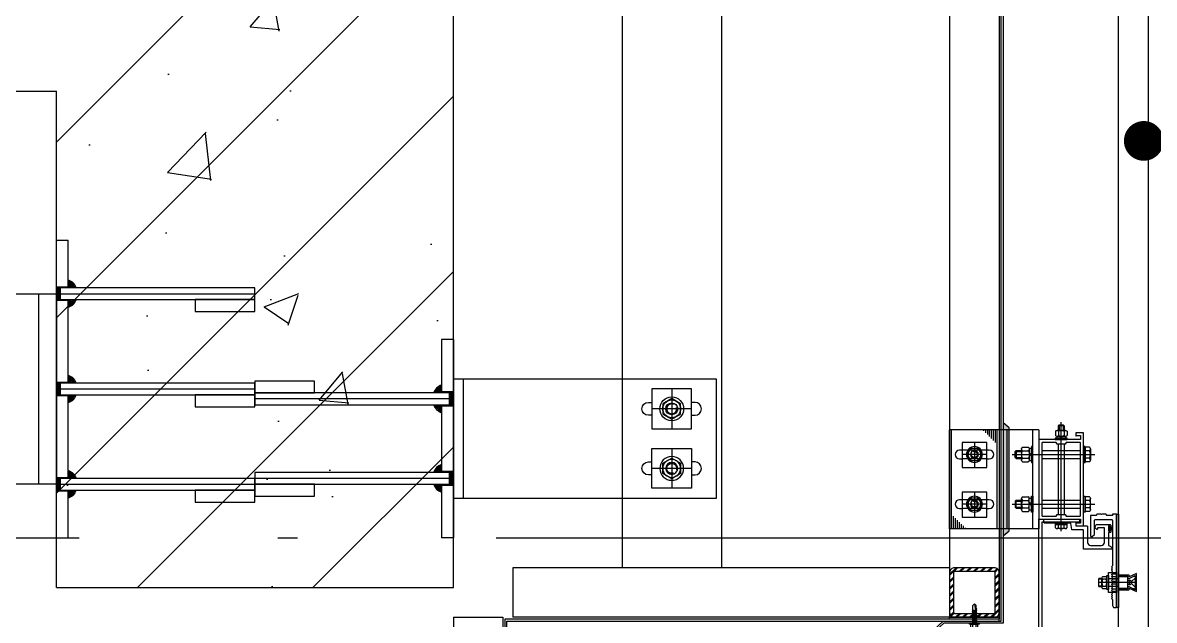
# Model space of a CAD drawing. Header units: millimetres. Extents: x 434053 to 1059003, y -2417481 to 936527.
# Drawn here: x 538673 to 539813, y -2233469 to -2232867 of the extents above; entities that cross this region are included whole.
import ezdxf

# ---------------------------------------------------------------- set-up
doc = ezdxf.new("R2010")
doc.units = ezdxf.units.MM
doc.header["$LTSCALE"] = 1000
doc.header["$MEASUREMENT"] = 0
for name, pattern in [('CENTER', [2, 1.25, -0.25, 0.25, -0.25]), ('DOTE', [2.42, 2, -0.2, 0.02, -0.2]), ('HIDDEN', [9.525, 6.35, -3.175]), ('HIDDEN2', [4.7625, 3.175, -1.5875])]:
    doc.linetypes.add(name, pattern=pattern)
for name, color, linetype in [('ALUM', 1, 'Continuous'), ('DIM_LEAD', 3, 'Continuous'), ('DOTE', 16, 'DOTE'), ('ELASTOMER', 6, 'Continuous'), ('ELASTOMER-V', 241, 'Continuous'), ('ELASTROMER-V', 241, 'Continuous'), ('EXTRUSION', 4, 'Continuous'), ('EXTRUSION-V', 141, 'Continuous'), ('EXTRUSION2', 133, 'Continuous'), ('FASTENER', 191, 'Continuous'), ('GRANITE', 30, 'Continuous'), ('GRID', 8, 'CENTER'), ('PUB_HATCH', 8, 'Continuous'), ('SILICONE', 8, 'Continuous'), ('STEEL', 3, 'Continuous'), ('STEEL-V', 71, 'Continuous'), ('WALL', 5, 'Continuous')]:
    doc.layers.add(name, color=color, linetype=linetype)
pattern_1 = [(45, (-1713816.56, -1462982.77), (-88.3883476, 88.3883476), []), (50, (-1713816.56, -1462982.77), (358.63009, -31.376067), [37.5, -412.5]), (355, (-1713816.56, -1462982.77), (-69.375667, 376.096067), [30, -330]), (100.4514, (-1713786.68, -1462985.4), (289.25469, 344.71977), [31.870095, -350.571056]), (46.1842, (-1713816.56, -1462882.77), (533.620524, -82.75951), [56.25, -618.75]), (96.6356, (-1713772.1, -1462889.67), (467.33135, 487.05894), [47.80514, -525.8565]), (351.1842, (-1713816.56, -1462882.77), (467.33097, 487.0593), [45, -495]), (21, (-1713766.56, -1462907.77), (298.453526, -201.309445), [37.5, -412.5]), (326, (-1713766.56, -1462907.77), (121.657666, 362.57502), [30, -330]), (71.4514, (-1713741.7, -1462924.55), (420.111314, 161.26525), [31.870095, -350.571056]), (37.5, (-1713816.56, -1462982.77), (6.079928, 166.446927), [0, -326, 0, -335, 0, -331.25]), (7.5, (-1713816.56, -1462982.77), (131.534769, 197.205856), [0, -191, 0, -318.5, 0, -126.25]), (327.5, (-1713928.06, -1462982.77), (266.911218, -11.277436), [0, -125, 0, -390, 0, -517.5]), (317.5, (-1713978.06, -1462982.77), (291.593085, 50.052491), [0, -162.5, 0, -259, 0, -367.5])]

# ---------------------------------------------------------------- blocks, each defined once
blk = doc.blocks.new('M8.7')
at = {"color": 0, "linetype": 'ByBlock', "ltscale": 20}
for p, q in [((-5.6, 11.6), (5.6, 11.6)), ((-7.5, 10.6), (-7.5, 4.7)), ((-5.6, 3.7), (5.6, 3.7)), ((-3.8, 10.6), (-3.8, 4.7)), ((3.8, 10.6), (3.8, 4.7)), ((7.5, 10.6), (7.5, 4.7))]:
    blk.add_line(p, q, dxfattribs=at)
at = {"color": 0, "linetype": 'ByBlock'}
for p, q in [((-4, 17), (-3, 18)), ((-4, 17), (-4, 11.6)), ((-4, 17), (4, 17)), ((3, 18), (-3, 18)), ((3, 18), (4, 17)), ((4, 17), (4, 11.6)), ((-1.5, 1.6), (0, 3.7)), ((0, 1.6), (1.5, 3.7))]:
    blk.add_line(p, q, dxfattribs=at)
at = {"color": 0, "linetype": 'HIDDEN'}
for p, q in [((-3, 18), (-3, 11.6)), ((3, 18), (3, 11.6))]:
    blk.add_line(p, q, dxfattribs=at)
at = {"color": 0, "linetype": 'ByBlock'}
for points in [[(-8, 1.6), (8, 1.6), (8, 0), (-8, 0), (-8, 1.6)], [(-6.1, 3.7), (6.1, 3.7), (6.1, 1.6), (-6.1, 1.6), (-6.1, 3.7)]]:
    blk.add_lwpolyline(points, dxfattribs=at)
for centre, radius, start, end in [((-5.6, 9.3), 2.26, 33.8902, 146.1098), ((0, 4.1), 7.54, 60.1583, 119.8417), ((5.6, 9.3), 2.26, 33.8902, 146.1098), ((-5.6, 6), 2.26, 213.8902, 326.1098), ((0, 11.2), 7.54, 240.1583, 299.8417), ((5.6, 6), 2.26, 213.8902, 326.1098)]:
    blk.add_arc(centre, radius, start, end, dxfattribs=at)
blk = doc.blocks.new('M8.2')
at = {"color": 0, "linetype": 'ByBlock'}
for p, q in [((-7.5, 4.3), (-7.5, 0)), ((-7.5, 0), (7.5, 0)), ((-5.6, 5.3), (5.6, 5.3)), ((-3.8, 4.3), (-3.8, 0)), ((3.8, 4.3), (3.8, 0)), ((7.5, 4.3), (7.5, 0))]:
    blk.add_line(p, q, dxfattribs=at)
for centre, radius, start, end in [((-5.6, 3), 2.26, 33.8902, 146.1098), ((0, -2.2), 7.54, 60.1583, 119.8417), ((5.6, 3), 2.26, 33.8902, 146.1098)]:
    blk.add_arc(centre, radius, start, end, dxfattribs=at)
blk = doc.blocks.new('*U534')
at = {"layer": 'GRID', "ltscale": 0.5}
blk.add_line((0, 73.7), (0, -9.6), dxfattribs=at)
at = {"color": 0, "linetype": 'ByBlock'}
blk.add_blockref('M8.7', (0, 52.6), dxfattribs=at)
at = {"color": 0, "linetype": 'ByBlock', "xscale": -1, "rotation": 180}
blk.add_blockref('M8.2', (0, 0), dxfattribs=at)
blk = doc.blocks.new('M8.1')
at = {"color": 0, "linetype": 'ByBlock'}
blk.add_lwpolyline([(-3.8, 6.5), (-7.5, 0), (-3.8, -6.5), (3.8, -6.5), (7.5, 0), (3.8, 6.5)], close=True, dxfattribs=at)
for radius in [8, 6.5, 4]:
    blk.add_circle((0, 0), radius, dxfattribs=at)
at = {"color": 0, "linetype": 'HIDDEN'}
blk.add_arc((0, 0), 3, 68.0788, 18.9892, dxfattribs=at)
blk = doc.blocks.new('20221104-SCMJ01')
at = {"layer": 'SILICONE', "linetype": 'ByBlock'}
h = blk.add_hatch(dxfattribs=at)
h.set_pattern_fill('AR-SAND', color=256, angle=90, style=0)
h.set_pattern_definition([(127.5, (103256.9825, 60038.8348), (-1.92682377, -0.062993358), [0, -1.52, 0, -1.7, 0, -1.625]), (97.5, (103256.9825, 60038.8348), (-2.822146065, 1.769776705), [0, -0.82, 0, -1.37, 0, -0.525]), (57.5, (103256.9825, 60037.6048), (-0.005659054, 3.114141862), [0, -0.5, 0, -1.8, 0, -2.35]), (47.5, (103256.9825, 60037.6048), (-0.877675565, 3.006126605), [0, -0.25, 0, -1.18, 0, -1.35])])
h.paths.add_polyline_path([(30, 52), (36, 57), (36, -57), (30, -52)])
at = {"linetype": 'ByBlock'}
for p, q in [((0, 50), (0, -50)), ((0, 50), (90, 50)), ((6, -50), (6, 50)), ((32, -50), (32, 50)), ((90, -50), (90, 50)), ((0, -50), (90, -50))]:
    blk.add_line(p, q, dxfattribs=at)
at = {"linetype": 'HIDDEN'}
blk.add_line((38, -50), (38, 50), dxfattribs=at)
at = {"linetype": 'ByBlock'}
for points in [[(52.5, 37), (77.5, 37), (77.5, 12), (52.5, 12)], [(52.5, -13), (77.5, -13), (77.5, -38), (52.5, -38)]]:
    blk.add_lwpolyline(points, close=True, dxfattribs=at)
at = {"layer": 'EXTRUSION-V', "linetype": 'ByBlock'}
for p, q in [((42, -50), (42, 50)), ((44, 50), (44, 37)), ((46, 50), (46, 39)), ((48, 50), (48, 41)), ((50, 50), (50, 43)), ((52, 50), (52, 45)), ((54, 50), (54, 47)), ((56, 50), (56, 49)), ((88, -50), (88, 50)), ((78, -50), (78, -45)), ((80, -50), (80, -43)), ((82, -50), (82, -41)), ((84, -50), (84, -39)), ((86, -50), (86, -37)), ((74, -50), (74, -49)), ((76, -50), (76, -47))]:
    blk.add_line(p, q, dxfattribs=at)
at = {"layer": 'EXTRUSION-V', "linetype": 'HIDDEN'}
for p, q in [((52.5, 29.5), (77.5, 29.5)), ((52.5, 20.5), (77.5, 20.5)), ((52.5, -20.5), (77.5, -20.5)), ((52.5, -29.5), (77.5, -29.5))]:
    blk.add_line(p, q, dxfattribs=at)
at = {"layer": 'EXTRUSION-V', "linetype": 'ByBlock'}
for points in [[(52.5, 20.5), (50, 20.5, -1), (50, 29.5), (52.5, 29.5)], [(77.5, 29.5), (80, 29.5, -1), (80, 20.5), (77.5, 20.5)], [(52.5, -29.5), (50, -29.5, -1), (50, -20.5), (52.5, -20.5)], [(77.5, -20.5), (80, -20.5, -1), (80, -29.5), (77.5, -29.5)]]:
    blk.add_lwpolyline(points, format="xyb", dxfattribs=at)
at = {"layer": 'FASTENER'}
for p, q in [((-3, 29), (-42, 29)), ((-3, 21), (-42, 21)), ((-3, -21), (-42, -21)), ((-3, -29), (-42, -29))]:
    blk.add_line(p, q, dxfattribs=at)
for points in [[(-46.6, 33), (-45, 33), (-45, 17), (-46.6, 17)], [(-46.6, -33), (-45, -33), (-45, -17), (-46.6, -17)]]:
    blk.add_lwpolyline(points, close=True, dxfattribs=at)
at = {"layer": 'GRID'}
for p, q in [((65, 37), (65, 12)), ((52.5, 25), (77.5, 25)), ((65, -13), (65, -38)), ((52.5, -25), (77.5, -25))]:
    blk.add_line(p, q, dxfattribs=at)
at = {"layer": 'SILICONE'}
blk.add_lwpolyline([(30, 52), (36, 57), (36, -57), (30, -52)], close=True, dxfattribs=at)
at = {"layer": 'FASTENER', "rotation": 270}
blk.add_blockref('*U534', (-46.6, 25), dxfattribs=at)
at = {"layer": 'FASTENER'}
for p in [(65, 25), (65, -25)]:
    blk.add_blockref('M8.1', p, dxfattribs=at)
at = {"layer": 'FASTENER', "xscale": -1, "rotation": 270.0000000000825}
blk.add_blockref('*U534', (-46.6, -25), dxfattribs=at)
blk = doc.blocks.new('20221115-LC01')
at = {"linetype": 'ByBlock'}
for points in [[(-37, -44), (-37, -46.5, -0.414214), (-37.5, -47), (-45, -47), (-45, 47), (-37.5, 47, -0.414214), (-37, 46.5), (-37, 44, -1), (-38, 44), (-42, 44), (-42, 40), (0, 40), (0, -40), (-42, -40), (-42, -44), (-38, -44, -1)], [(-17.5, 37), (-3.5, 37, -0.414214), (-3, 36.5), (-3, -36.5, -0.414214), (-3.5, -37), (-17.5, -37), (-18.5, -35.5), (-26.5, -35.5), (-27.5, -37), (-41.5, -37, -0.414214), (-42, -36.5), (-42, 36.5, -0.414214), (-41.5, 37), (-27.5, 37), (-26.5, 35.5), (-18.5, 35.5)]]:
    blk.add_lwpolyline(points, format="xyb", close=True, dxfattribs=at)
blk = doc.blocks.new('GASKET20')
at = {"layer": 'ELASTOMER-V'}
h = blk.add_hatch(dxfattribs=at)
h.set_pattern_fill('DOTS', color=256, scale=12, style=0)
h.set_pattern_definition([(0, (5609.9072, 36516.8227), (0.375, 0.75), [0, -0.75])])
edge = h.paths.add_edge_path(flags=16)
edge.add_arc((-2.5, 0), 0.5, 90, 270)
edge.add_line((-2.5, -0.5), (-1.5, -0.5))
edge.add_arc((-1.5, 0), 0.5, 270, 450)
edge.add_line((-1.5, 0.5), (-2.5, 0.5))
edge = h.paths.add_edge_path()
edge.add_line((-1.5, -2), (-1.5, -1.5))
edge.add_line((-1.5, -1.5), (-2.5, -1.5))
edge.add_arc((-2.5, 0), 1.5, 90, 270, ccw=False)
edge.add_line((-2.5, 1.5), (-1.5, 1.5))
edge.add_line((-1.5, 1.5), (-1.5, 2))
edge.add_arc((-1.4, 2), 0.1, 60.2551, 180, ccw=False)
edge.add_line((-1.3, 2.1), (0, 1.2))
edge.add_line((0, 1.2), (0, -1.2))
edge.add_line((0, -1.2), (-1.3, -2.1))
edge.add_arc((-1.4, -2), 0.1, 180, 299.7449, ccw=False)
at = {"color": 0, "linetype": 'ByBlock'}
for points in [[(-1.5, -2), (-1.5, -1.5), (-2.5, -1.5, -1), (-2.5, 1.5), (-1.5, 1.5), (-1.5, 2, -0.575867), (-1.3, 2.1), (0, 1.2), (0, -1.2), (-1.3, -2.1, -0.575867)], [(-2.5, 0.5, 1), (-2.5, -0.5), (-1.5, -0.5, 1), (-1.5, 0.5)]]:
    blk.add_lwpolyline(points, format="xyb", close=True, dxfattribs=at)
blk = doc.blocks.new('*U526')
at = {"color": 0, "linetype": 'HIDDEN'}
blk.add_line((0, 6), (0, -6), dxfattribs=at)
at = {"color": 0, "linetype": 'ByBlock'}
for p, q in [((11.6, -4.9), (11.6, 4.6)), ((12.3, 3.4), (15.9, 3.4)), ((16.6, -4.9), (16.6, 4.6)), ((16.6, 3.5), (20, 3.5)), ((15.9, -3.7), (12.3, -3.7)), ((16.6, -3.5), (20, -3.5))]:
    blk.add_line(p, q, dxfattribs=at)
at = {"color": 0, "linetype": 'HIDDEN'}
for points in [[(0, -7.3), (-11, -7.3), (-11, -5.7), (-18.3, -9), (-18.3, 9), (-11, 5.7), (-11, 7.3), (0, 7.3)], [(0, -6), (-9.7, -6), (-9.7, 6), (0, 6)]]:
    blk.add_lwpolyline(points, dxfattribs=at)
blk.add_lwpolyline([(0, -7.3), (-11, -7.3), (-11, -5.7), (-18.3, -9), (-18.3, 9), (-11, 5.7), (-11, 7.3), (0, 7.3), (0, 6), (-9.7, 6), (-9.7, 3.5), (-17, 7.2), (-17, -7.2), (-9.7, -3.5), (-9.7, -6), (0, -6)], close=True, dxfattribs=at)
for points in [[(-15.4, -6.4, -0.801715), (-16.8, -4.6), (-13.7, -1.3, 0.39657), (-13.7, 1.3), (-16.8, 4.6, -0.801715), (-15.4, 6.4)], [(-9.7, -1.4), (-11.7, -2.4, -0.809451), (-12.1, -1.8), (-11.7, -1.3, 0.390144), (-11.7, 1.3), (-12.1, 1.8, -0.809451), (-11.7, 2.4), (-9.7, 1.4)]]:
    blk.add_lwpolyline(points, format="xyb", dxfattribs=at)
at = {"color": 0, "linetype": 'HIDDEN', "ltscale": 10}
blk.add_lwpolyline([(-9.7, 3.5), (-17, 7.2), (-17, -7.2), (-9.7, -3.5)], dxfattribs=at)
at = {"color": 0, "linetype": 'ByBlock'}
blk.add_lwpolyline([(11.6, 7), (10, 7), (10, -7), (11.6, -7)], close=True, dxfattribs=at)
blk.add_lwpolyline([(12.3, -3.7, -0.197721), (12.3, 3.4), (12.3, 3.4, -0.569416), (12.3, 5.9), (15.9, 5.9, -0.569416), (15.9, 3.4, -0.197721), (15.9, -3.7, -0.569416), (15.9, -6.1), (12.3, -6.1, -0.569416), (12.3, -3.7)], format="xyb", close=True, dxfattribs=at)
blk.add_lwpolyline([(16.6, 4), (19.5, 4), (20, 3.5), (20, -3.5), (19.5, -4), (16.6, -4)], dxfattribs=at)
at = {"layer": 'FASTENER', "color": 9, "linetype": 'HIDDEN2'}
blk.add_lwpolyline([(10, 4), (0, 4), (0, -4), (10, -4)], close=True, dxfattribs=at)
at = {"layer": 'GRID'}
blk.add_line((-18.3, 0), (20, 0), dxfattribs=at)
blk = doc.blocks.new('M6.2')
at = {"color": 0, "linetype": 'ByBlock'}
for p, q in [((-5.8, 3.2), (-5.8, 0)), ((-5.8, 0), (5.8, 0)), ((-4.3, 4), (4.3, 4)), ((-2.9, 3.2), (-2.9, 0)), ((2.9, 3.2), (2.9, 0)), ((5.8, 3.2), (5.8, 0))]:
    blk.add_line(p, q, dxfattribs=at)
for centre, radius, start, end in [((-4.3, 2.3), 1.7, 32.0046, 147.9954), ((0, -1.6), 5.61, 59.0209, 120.9791), ((4.3, 2.3), 1.7, 32.0046, 147.9954)]:
    blk.add_arc(centre, radius, start, end, dxfattribs=at)
blk = doc.blocks.new('M6.7')
at = {"color": 0, "linetype": 'ByBlock'}
for p, q in [((-3, 14), (-2, 15)), ((-3, 14), (-3, 9.3)), ((-3, 14), (3, 14)), ((2, 15), (-2, 15)), ((2, 15), (3, 14)), ((3, 14), (3, 9.3)), ((-5.8, 8.5), (-5.8, 4)), ((-4.3, 9.3), (4.3, 9.3)), ((-4.3, 3.2), (4.3, 3.2)), ((-2.9, 8.5), (-2.9, 4)), ((-1.2, 1.6), (0, 3.2)), ((0, 1.6), (1.2, 3.2)), ((2.9, 8.5), (2.9, 4)), ((5.8, 8.5), (5.8, 4))]:
    blk.add_line(p, q, dxfattribs=at)
at = {"color": 0, "linetype": 'HIDDEN'}
for p, q in [((-2, 15), (-2, 9.3)), ((2, 15), (2, 9.3))]:
    blk.add_line(p, q, dxfattribs=at)
at = {"color": 0, "linetype": 'ByBlock'}
for points in [[(-6, 1.6), (6, 1.6), (6, 0), (-6, 0), (-6, 1.6)], [(-4.6, 3.2), (4.6, 3.2), (4.6, 1.6), (-4.6, 1.6), (-4.6, 3.2)]]:
    blk.add_lwpolyline(points, dxfattribs=at)
for centre, radius, start, end in [((-4.3, 7.6), 1.7, 32.0046, 147.9954), ((-4.3, 4.9), 1.7, 212.0046, 327.9954), ((0, 3.7), 5.61, 59.0209, 120.9791), ((0, 8.8), 5.61, 239.0209, 300.9791), ((4.3, 7.6), 1.7, 32.0046, 147.9954), ((4.3, 4.9), 1.7, 212.0046, 327.9954)]:
    blk.add_arc(centre, radius, start, end, dxfattribs=at)
blk = doc.blocks.new('*U529')
at = {"layer": 'GRID'}
blk.add_line((0, -6.6), (0, 103.3), dxfattribs=at)
at = {"color": 0, "linetype": 'ByBlock'}
blk.add_blockref('M6.7', (0, 85.6), dxfattribs=at)
at = {"color": 0, "linetype": 'ByBlock', "xscale": -1, "rotation": 180}
blk.add_blockref('M6.2', (0, 0), dxfattribs=at)
blk = doc.blocks.new('*U523')
at = {"layer": 'GRID'}
for p, q in [((-40, 0), (-40, -200)), ((40, 0), (40, -200))]:
    blk.add_line(p, q, dxfattribs=at)
at = {"layer": 'SILICONE'}
for p, q in [((-33, -1), (-47, -1)), ((-33, -2), (-47, -2)), ((-33, -3), (-47, -3)), ((-33, -4), (-47, -4)), ((-46, -5), (-47, -5)), ((-46, -6), (-47, -6)), ((-46, -7), (-47, -7)), ((-46, -8), (-47, -8)), ((-46, -9), (-47, -9)), ((-46, -10), (-47, -10)), ((-46, -11), (-47, -11)), ((-33, -5), (-34, -5)), ((-33, -6), (-34, -6)), ((-33, -7), (-34, -7)), ((-33, -8), (-34, -8)), ((-33, -9), (-34, -9)), ((-33, -10), (-34, -10)), ((-33, -11), (-34, -11)), ((47, -1), (33, -1)), ((47, -2), (33, -2)), ((47, -3), (33, -3)), ((47, -4), (33, -4)), ((34, -5), (33, -5)), ((34, -6), (33, -6)), ((34, -7), (33, -7)), ((34, -8), (33, -8)), ((34, -9), (33, -9)), ((34, -10), (33, -10)), ((34, -11), (33, -11)), ((47, -5), (46, -5)), ((47, -6), (46, -6)), ((47, -7), (46, -7)), ((47, -8), (46, -8)), ((47, -9), (46, -9)), ((47, -10), (46, -10)), ((47, -11), (46, -11))]:
    blk.add_line(p, q, dxfattribs=at)
for centre, radius, start, end in [((-40.8, -6.8), 14.2, 201.5982, 248.4018), ((-40.8, -6.8), 13.2, 203.3215, 246.6785), ((-40.8, -6.8), 12.2, 205.3552, 244.6448), ((-40.8, -6.8), 11.2, 207.7955, 242.2045), ((-40.8, -6.8), 10.2, 210.7868, 239.2132), ((-40.8, -6.8), 9.24, 214.5568, 235.4432), ((-40.8, -6.8), 8.24, 219.4971, 230.5029), ((-39.2, -6.8), 14.2, 291.5982, 338.4018), ((-39.2, -6.8), 13.2, 293.3215, 336.6785), ((-39.2, -6.8), 12.2, 295.3552, 334.6448), ((-39.2, -6.8), 11.2, 297.7955, 332.2045), ((-39.2, -6.8), 10.2, 300.7868, 329.2132), ((-39.2, -6.8), 9.24, 304.5568, 325.4432), ((-39.2, -6.8), 8.24, 309.4971, 320.5029), ((39.2, -6.8), 14.2, 201.5982, 248.4018), ((39.2, -6.8), 13.2, 203.3215, 246.6785), ((39.2, -6.8), 12.2, 205.3552, 244.6448), ((39.2, -6.8), 11.2, 207.7955, 242.2045), ((39.2, -6.8), 10.2, 210.7868, 239.2132), ((39.2, -6.8), 9.24, 214.5568, 235.4432), ((39.2, -6.8), 8.24, 219.4971, 230.5029), ((40.8, -6.8), 14.2, 291.5982, 338.4018), ((40.8, -6.8), 13.2, 293.3215, 336.6785), ((40.8, -6.8), 12.2, 295.3552, 334.6448), ((40.8, -6.8), 11.2, 297.7955, 332.2045), ((40.8, -6.8), 10.2, 300.7868, 329.2132), ((40.8, -6.8), 9.24, 304.5568, 325.4432), ((40.8, -6.8), 8.24, 309.4971, 320.5029)]:
    blk.add_arc(centre, radius, start, end, dxfattribs=at)
at = {"layer": 'STEEL'}
for p, q in [((-100, 0), (-100, -12)), ((-100, 0), (100, 0)), ((100, 0), (100, -12)), ((-100, -12), (-48, -12)), ((-32, -12), (34, -12)), ((46, -12), (100, -12))]:
    blk.add_line(p, q, dxfattribs=at)
for points in [[(-47, 0), (-47, -12)], [(-33, -12), (-33, 0)], [(33, 0), (33, -12)], [(47, -12), (47, 0)]]:
    blk.add_lwpolyline(points, dxfattribs=at)
for points in [[(-46, -2), (-46, -200), (-34, -200), (-34, -2)], [(34, -2), (34, -200), (46, -200), (46, -2)], [(-58, -140), (-58, -200), (-46, -200), (-46, -140)], [(46, -140), (46, -200), (58, -200), (58, -140)]]:
    blk.add_lwpolyline(points, close=True, dxfattribs=at)
blk = doc.blocks.new('M12.1')
at = {"color": 0, "linetype": 'ByBlock'}
blk.add_lwpolyline([(-5.2, 9), (-10.4, 0), (-5.2, -9), (5.2, -9), (10.4, 0), (5.2, 9)], close=True, dxfattribs=at)
for radius in [12, 9, 6]:
    blk.add_circle((0, 0), radius, dxfattribs=at)
at = {"color": 0, "linetype": 'HIDDEN'}
blk.add_arc((0, 0), 5, 159.3075, 105.8059, dxfattribs=at)
blk = doc.blocks.new('*U520')
at = {"layer": 'GRID', "linetype": 'ByBlock'}
for p, q in [((-96, 0), (-96, -200)), ((0, 0), (0, -200)), ((96, 0), (96, -200))]:
    blk.add_line(p, q, dxfattribs=at)
at = {"layer": 'SILICONE', "linetype": 'ByBlock'}
for p, q in [((-89, -1), (-103, -1)), ((-89, -2), (-103, -2)), ((-89, -3), (-103, -3)), ((-89, -4), (-103, -4)), ((-102, -5), (-103, -5)), ((-102, -6), (-103, -6)), ((-102, -7), (-103, -7)), ((-102, -8), (-103, -8)), ((-102, -9), (-103, -9)), ((-102, -10), (-103, -10)), ((-102, -11), (-103, -11)), ((-89, -5), (-90, -5)), ((-89, -6), (-90, -6)), ((-89, -7), (-90, -7)), ((-89, -8), (-90, -8)), ((-89, -9), (-90, -9)), ((-89, -10), (-90, -10)), ((-89, -11), (-90, -11)), ((7, -1), (-7, -1)), ((7, -2), (-7, -2)), ((7, -3), (-7, -3)), ((7, -4), (-7, -4)), ((-6, -5), (-7, -5)), ((-6, -6), (-7, -6)), ((-6, -7), (-7, -7)), ((-6, -8), (-7, -8)), ((-6, -9), (-7, -9)), ((-6, -10), (-7, -10)), ((-6, -11), (-7, -11)), ((7, -5), (6, -5)), ((7, -6), (6, -6)), ((7, -7), (6, -7)), ((7, -8), (6, -8)), ((7, -9), (6, -9)), ((7, -10), (6, -10)), ((7, -11), (6, -11)), ((103, -1), (89, -1)), ((103, -2), (89, -2)), ((103, -3), (89, -3)), ((103, -4), (89, -4)), ((90, -5), (89, -5)), ((90, -6), (89, -6)), ((90, -7), (89, -7)), ((90, -8), (89, -8)), ((90, -9), (89, -9)), ((90, -10), (89, -10)), ((90, -11), (89, -11)), ((103, -5), (102, -5)), ((103, -6), (102, -6)), ((103, -7), (102, -7)), ((103, -8), (102, -8)), ((103, -9), (102, -9)), ((103, -10), (102, -10)), ((103, -11), (102, -11))]:
    blk.add_line(p, q, dxfattribs=at)
for centre, radius, start, end in [((-96.8, -6.8), 14.2, 201.5982, 248.4018), ((-96.8, -6.8), 13.2, 203.3215, 246.6785), ((-96.8, -6.8), 12.2, 205.3552, 244.6448), ((-96.8, -6.8), 11.2, 207.7955, 242.2045), ((-96.8, -6.8), 10.2, 210.7868, 239.2132), ((-96.8, -6.8), 9.24, 214.5568, 235.4432), ((-96.8, -6.8), 8.24, 219.4971, 230.5029), ((-95.2, -6.8), 14.2, 291.5982, 338.4018), ((-95.2, -6.8), 13.2, 293.3215, 336.6785), ((-95.2, -6.8), 12.2, 295.3552, 334.6448), ((-95.2, -6.8), 11.2, 297.7955, 332.2045), ((-95.2, -6.8), 10.2, 300.7868, 329.2132), ((-95.2, -6.8), 9.24, 304.5568, 325.4432), ((-95.2, -6.8), 8.24, 309.4971, 320.5029), ((-0.8, -6.8), 14.2, 201.5982, 248.4018), ((-0.8, -6.8), 13.2, 203.3215, 246.6785), ((-0.8, -6.8), 12.2, 205.3552, 244.6448), ((-0.8, -6.8), 11.2, 207.7955, 242.2045), ((-0.8, -6.8), 10.2, 210.7868, 239.2132), ((-0.8, -6.8), 9.24, 214.5568, 235.4432), ((-0.8, -6.8), 8.24, 219.4971, 230.5029), ((0.8, -6.8), 14.2, 291.5982, 338.4018), ((0.8, -6.8), 13.2, 293.3215, 336.6785), ((0.8, -6.8), 12.2, 295.3552, 334.6448), ((0.8, -6.8), 11.2, 297.7955, 332.2045), ((0.8, -6.8), 10.2, 300.7868, 329.2132), ((0.8, -6.8), 9.24, 304.5568, 325.4432), ((0.8, -6.8), 8.24, 309.4971, 320.5029), ((95.2, -6.8), 14.2, 201.5982, 248.4018), ((95.2, -6.8), 13.2, 203.3215, 246.6785), ((95.2, -6.8), 12.2, 205.3552, 244.6448), ((95.2, -6.8), 11.2, 207.7955, 242.2045), ((95.2, -6.8), 10.2, 210.7868, 239.2132), ((95.2, -6.8), 9.24, 214.5568, 235.4432), ((95.2, -6.8), 8.24, 219.4971, 230.5029), ((96.8, -6.8), 14.2, 291.5982, 338.4018), ((96.8, -6.8), 13.2, 293.3215, 336.6785), ((96.8, -6.8), 12.2, 295.3552, 334.6448), ((96.8, -6.8), 11.2, 297.7955, 332.2045), ((96.8, -6.8), 10.2, 300.7868, 329.2132), ((96.8, -6.8), 9.24, 304.5568, 325.4432), ((96.8, -6.8), 8.24, 309.4971, 320.5029)]:
    blk.add_arc(centre, radius, start, end, dxfattribs=at)
at = {"layer": 'STEEL', "linetype": 'ByBlock'}
for p, q in [((-150, 0), (-150, -12)), ((150, 0), (-150, 0)), ((150, 0), (150, -12)), ((-102, -12), (-150, -12)), ((-21, -12), (-90, -12)), ((-6, -12), (-21, -12)), ((90, -12), (6, -12)), ((150, -12), (102, -12))]:
    blk.add_line(p, q, dxfattribs=at)
for points in [[(-103, 0), (-103, -12)], [(-89, -12), (-89, 0)], [(-7, 0), (-7, -12)], [(7, -12), (7, 0)], [(89, 0), (89, -12)], [(103, -12), (103, 0)]]:
    blk.add_lwpolyline(points, dxfattribs=at)
for points in [[(-90, -4), (-90, -200), (-102, -200), (-102, -4)], [(6, -4), (6, -200), (-6, -200), (-6, -4)], [(102, -4), (102, -200), (90, -200), (90, -4)], [(-78, -140), (-78, -200), (-90, -200), (-90, -140)], [(18, -140), (18, -200), (6, -200), (6, -140)], [(114, -140), (114, -200), (102, -200), (102, -140)]]:
    blk.add_lwpolyline(points, close=True, dxfattribs=at)
blk = doc.blocks.new('*U561')
at = {"linetype": 'ByBlock', "lineweight": -2}
for p, q in [((-4.4, 0.45), (-4.4, 0)), ((4.4, 0), (-4.4, 0)), ((-4.1, 0.75), (-3.1, 1)), ((4.1, 0.75), (-4.1, 0.75)), ((-3.1, 3.85), (-3.1, 1)), ((3.1, 1), (-3.1, 1)), ((2.33, 4.25), (-2.33, 4.25)), ((-2.04, 0.75), (-1.55, 1)), ((-1.55, 3.85), (-1.55, 1)), ((-1.55, 0), (-1.55, -1.59)), ((1.55, 3.85), (1.55, 1)), ((2.15, 0.75), (1.55, 1)), ((1.55, 0), (1.55, -1.09)), ((3.1, 3.85), (3.1, 1)), ((4.1, 0.75), (3.1, 1)), ((4.4, 0.45), (4.4, 0)), ((-2.11, -1.9), (2.11, -1.4)), ((-2.11, -1.9), (-1.55, -1.59)), ((-2.11, -1.9), (-1.55, -2.21)), ((-2.11, -3.3), (2.11, -2.8)), ((-2.11, -3.3), (-1.55, -2.99)), ((-2.11, -3.3), (-1.55, -3.61)), ((-2.11, -4.7), (2.11, -4.2)), ((-2.11, -4.7), (-1.55, -4.39)), ((-2.11, -4.7), (-1.55, -5.01)), ((-2.11, -6.1), (2.11, -5.6)), ((-2.11, -6.1), (-1.55, -5.79)), ((-2.11, -6.1), (-1.55, -6.41)), ((-2.11, -7.5), (2.11, -7)), ((-2.11, -7.5), (-1.55, -7.19)), ((-2.11, -7.5), (-1.55, -7.81)), ((-2.11, -8.9), (2.11, -8.4)), ((-2.11, -8.9), (-1.55, -8.59)), ((-2.11, -8.9), (-1.55, -9.21)), ((-2.11, -10.3), (2.11, -9.8)), ((-1.55, -1.59), (1.55, -1.09)), ((-1.55, -2.21), (1.55, -1.71)), ((-1.55, -2.21), (-1.55, -2.99)), ((-1.55, -2.99), (1.55, -2.49)), ((-1.55, -3.61), (1.55, -3.11)), ((-1.55, -3.61), (-1.55, -4.39)), ((-1.55, -4.39), (1.55, -3.89)), ((-1.55, -5.01), (1.55, -4.51)), ((-1.55, -5.01), (-1.55, -5.79)), ((-1.55, -5.79), (1.55, -5.29)), ((-1.55, -6.41), (1.55, -5.91)), ((-1.55, -6.41), (-1.55, -7.19)), ((-1.55, -7.19), (1.55, -6.69)), ((-1.55, -7.81), (1.55, -7.31)), ((-1.55, -7.81), (-1.55, -8.59)), ((-1.55, -8.59), (1.55, -8.09)), ((-1.55, -9.21), (1.55, -8.71)), ((-1.55, -9.21), (-1.55, -9.99)), ((-1.55, -9.99), (1.55, -9.49)), ((1.55, -0.31), (1.55, -1.09)), ((2.11, -1.4), (1.55, -1.09)), ((2.11, -1.4), (1.55, -1.71)), ((1.55, -1.71), (1.55, -2.49)), ((2.11, -2.8), (1.55, -2.49)), ((2.11, -2.8), (1.55, -3.11)), ((1.55, -3.11), (1.55, -3.89)), ((2.11, -4.2), (1.55, -3.89)), ((2.11, -4.2), (1.55, -4.51)), ((1.55, -4.51), (1.55, -5.29)), ((2.11, -5.6), (1.55, -5.29)), ((2.11, -5.6), (1.55, -5.91)), ((1.55, -5.91), (1.55, -6.69)), ((2.11, -7), (1.55, -6.69)), ((2.11, -7), (1.55, -7.31)), ((1.55, -7.31), (1.55, -8.09)), ((2.11, -8.4), (1.55, -8.09)), ((2.11, -8.4), (1.55, -8.71)), ((1.55, -8.71), (1.55, -9.49)), ((2.11, -9.8), (1.55, -9.49)), ((2.11, -9.8), (1.55, -10.11)), ((-2.11, -10.3), (-1.55, -9.99)), ((-2.11, -10.3), (-1.55, -10.61)), ((-2.11, -11.7), (-1.55, -11.39)), ((-2.11, -11.7), (-1.14, -11.58)), ((-2.11, -11.7), (-1.55, -12.01)), ((-1.55, -10.61), (1.55, -10.11)), ((-1.55, -10.61), (-1.55, -11.39)), ((-1.55, -11.39), (-0.99, -11.29)), ((-1.55, -12.01), (-1.33, -11.97)), ((-1.55, -12.01), (-1.55, -15.8)), ((0, -17.2), (-1.55, -15.8)), ((0, -17.2), (1.55, -15.8)), ((0.56, -11.04), (1.55, -10.89)), ((0.71, -11.35), (2.11, -11.2)), ((0.71, -11.63), (1.55, -11.51)), ((0.71, -12.41), (1.55, -12.29)), ((0.71, -12.75), (2.11, -12.6)), ((0.71, -13.03), (1.55, -12.91)), ((1.55, -10.11), (1.55, -10.89)), ((2.11, -11.2), (1.55, -10.89)), ((2.11, -11.2), (1.55, -11.51)), ((1.55, -11.51), (1.55, -12.29)), ((2.11, -12.6), (1.55, -12.29)), ((2.11, -12.6), (1.55, -12.91)), ((1.55, -12.91), (1.55, -15.8))]:
    blk.add_line(p, q, dxfattribs=at)
blk.add_lwpolyline([(0, -17.2), (0.71, -13.03), (0.71, -11.3, 0.417657), (0.41, -11, 0.097062), (-0.99, -11.29), (-1.55, -12.4)], format="xyb", dxfattribs=at)
for centre, radius, start, end in [((-4.1, 0.45), 0.3, 90, 180), ((-2.33, 3.3), 0.951, 35.40086, 144.59914), ((0, 1.05), 3.2, 61.05941, 118.94059), ((2.33, 3.3), 0.951, 35.40086, 144.59914), ((4.1, 0.45), 0.3, 0, 90)]:
    blk.add_arc(centre, radius, start, end, dxfattribs=at)
blk = doc.blocks.new('A$C56EA6F4E')
at = {"layer": 'ELASTOMER-V'}
h = blk.add_hatch(dxfattribs=at)
h.set_pattern_fill('DOTS', color=256, scale=12, angle=-90, style=0)
h.set_pattern_definition([(270, (-634.7782, 26338.89936), (0.75, -0.375), [0, -0.75])])
h.paths.add_polyline_path([(6498.5, 20373.3), (6498.5, 20279.3), (6500.5, 20279.3), (6500.5, 20373.3)])
at = {"layer": 'EXTRUSION-V'}
h = blk.add_hatch(dxfattribs=at)
h.set_pattern_fill('ANSI31', color=252, scale=20, angle=315, style=0)
h.set_pattern_definition([(0, (-3589.4789, 15435.3128), (7e-16, 2.5), [])])
h.paths.add_polyline_path([(6505.5, 20310.3), (6504.5, 20311.3), (6505.5, 20312.3), (6504.5, 20313.3), (6505.5, 20314.3), (6500.5, 20314.3), (6500.5, 20294.3), (6505.5, 20294.3), (6504.5, 20295.3), (6505.5, 20296.3), (6504.5, 20297.3), (6505.5, 20298.3), (6504.5, 20299.3), (6505.5, 20300.3), (6504.5, 20301.3), (6505.5, 20302.3), (6504.5, 20303.3), (6505.5, 20304.3), (6504.5, 20305.3), (6505.5, 20306.3), (6504.5, 20307.3), (6505.5, 20308.3), (6504.5, 20309.3)])
h = blk.add_hatch(dxfattribs=at)
h.set_pattern_fill('ANSI31', color=252, scale=20, angle=315, style=0)
h.set_pattern_definition([(0, (-3589.4789, 15435.3128), (7e-16, 2.5), [])])
h.paths.add_polyline_path([(6505.5, 20310.3), (6504.5, 20311.3), (6505.5, 20312.3), (6504.5, 20313.3), (6505.5, 20314.3), (6500.5, 20314.3), (6500.5, 20294.3), (6505.5, 20294.3), (6504.5, 20295.3), (6505.5, 20296.3), (6504.5, 20297.3), (6505.5, 20298.3), (6504.5, 20299.3), (6505.5, 20300.3), (6504.5, 20301.3), (6505.5, 20302.3), (6504.5, 20303.3), (6505.5, 20304.3), (6504.5, 20305.3), (6505.5, 20306.3), (6504.5, 20307.3), (6505.5, 20308.3), (6504.5, 20309.3)])
at = {"layer": 'STEEL-V'}
h = blk.add_hatch(dxfattribs=at)
h.set_pattern_fill('Q119', color=256, scale=10, angle=225, style=0, pattern_type=2)
h.set_pattern_definition([(315, (742.8256, 30776.187), (3.535534, 3.535534), []), (315, (742.1184, 30775.48), (3.535534, 3.535534), [])])
edge = h.paths.add_edge_path(flags=16)
edge.add_line((6664.5, 20314.3), (6664.5, 20274.3))
edge.add_arc((6663.5, 20274.3), 1, -90, 0, ccw=False)
edge.add_line((6663.5, 20273.3), (6623.5, 20273.3))
edge.add_arc((6623.5, 20274.3), 1, -180, -90, ccw=False)
edge.add_line((6622.5, 20274.3), (6622.5, 20314.3))
edge.add_arc((6623.5, 20314.3), 1, 90, 180, ccw=False)
edge.add_line((6623.5, 20315.3), (6663.5, 20315.3))
edge.add_arc((6663.5, 20314.3), 1, 0, 90, ccw=False)
edge = h.paths.add_edge_path()
edge.add_line((6668.5, 20314.3), (6668.5, 20274.3))
edge.add_arc((6663.5, 20274.3), 5, -90, 0, ccw=False)
edge.add_line((6663.5, 20269.3), (6623.5, 20269.3))
edge.add_arc((6623.5, 20274.3), 5, -180, -90, ccw=False)
edge.add_line((6618.5, 20274.3), (6618.5, 20314.3))
edge.add_arc((6623.5, 20314.3), 5, 90, 180, ccw=False)
edge.add_line((6623.5, 20319.3), (6663.5, 20319.3))
edge.add_arc((6663.5, 20314.3), 5, 0, 90, ccw=False)
at = {"layer": 'ALUM', "linetype": 'ByBlock'}
blk.add_lwpolyline([(6614.5, 21387.3), (6614.5, 20263.3), (6674.2, 20263.3), (6682.7, 20255.7), (6684, 20257.1), (6675, 20265.3), (6616.5, 20265.3), (6616.5, 21389.3), (6588.5, 21389.3), (6588.5, 21387.3), (6614.5, 21387.3)], dxfattribs=at)
blk.add_lwpolyline([(7114.5, 19263.3), (7114.5, 20265.3), (6618.5, 20265.3), (6618.5, 20267.3), (7116.5, 20267.3), (7116.5, 19265.3), (7175, 19265.3), (7184, 19257.2), (7182.7, 19255.7), (7174.2, 19263.3)], close=True, dxfattribs=at)
at = {"layer": 'ELASTOMER-V'}
blk.add_lwpolyline([(6498.5, 20373.3), (6498.5, 20279.3), (6500.5, 20279.3), (6500.5, 20373.3)], close=True, dxfattribs=at)
at = {"layer": 'ELASTROMER-V'}
blk.add_lwpolyline([(6618.5, 20267.3), (6668.5, 20267.3), (6668.5, 20269.3), (6618.5, 20269.3)], close=True, dxfattribs=at)
at = {"layer": 'EXTRUSION-V', "linetype": 'HIDDEN2'}
blk.add_lwpolyline([(6505.5, 20314.3), (6500.5, 20314.3), (6500.5, 20294.3), (6505.5, 20294.3)], dxfattribs=at)
blk.add_lwpolyline([(6505.5, 20314.3), (6500.5, 20314.3), (6500.5, 20294.3), (6505.5, 20294.3)], dxfattribs=at)
at = {"layer": 'EXTRUSION2'}
for points in [[(6504.5, 20372.8), (6504.5, 20371.8), (6510, 20371.8), (6510.5, 20372.3), (6510.5, 20372.8), (6511, 20373.3), (6515, 20373.3), (6515.5, 20372.8), (6516, 20373.3), (6520, 20373.3), (6520.5, 20372.8), (6520.5, 20372.3), (6521, 20371.8), (6526.5, 20371.8), (6526.5, 20351.3, -0.414214), (6526, 20350.8), (6524.8, 20350.8), (6522.5, 20352.8), (6522.5, 20366.8, 0.414214), (6521.5, 20367.8), (6521.5, 20367.8), (6505.5, 20367.8, 0.414214), (6504.5, 20366.8), (6504.5, 20321.3), (6505.5, 20320.3), (6504.5, 20319.3), (6505.5, 20318.3), (6504.5, 20317.3), (6505.5, 20316.3), (6504.5, 20315.3), (6505.5, 20314.3), (6504.5, 20313.3), (6505.5, 20312.3), (6504.5, 20311.3), (6505.5, 20310.3), (6504.5, 20309.3), (6505.5, 20308.3), (6504.5, 20307.3), (6505.5, 20306.3), (6504.5, 20305.3), (6505.5, 20304.3), (6504.5, 20303.3), (6505.5, 20302.3), (6504.5, 20301.3), (6505.5, 20300.3), (6504.5, 20299.3), (6505.5, 20298.3), (6504.5, 20297.3), (6505.5, 20296.3), (6504.5, 20295.3), (6505.5, 20294.3), (6504.5, 20293.3), (6505.5, 20292.3), (6504.5, 20291.3), (6505.5, 20290.3), (6504.5, 20289.3), (6505.5, 20288.3), (6504.5, 20287.3), (6504.5, 20281.3), (6503.5, 20279.3), (6500.5, 20279.3), (6500.5, 20373.3), (6504, 20373.3, -0.414214)], [(6529.5, 20360.8), (6529.5, 20344.8, -0.414214), (6526.5, 20341.8), (6515.5, 20341.8, -0.414214), (6512.5, 20344.8), (6512.5, 20359.3), (6519.5, 20359.3), (6519.5, 20358.4, 0.490314), (6520.1, 20357.9, 0.881018), (6519.5, 20362.8), (6507, 20362.8, 0.414214), (6506, 20361.8), (6506, 20360.8, 0.414214), (6506.5, 20360.3), (6506.8, 20360.3, 0.414214), (6507, 20360.4), (6507, 20361.3), (6508.5, 20361.3), (6508.5, 20356.3), (6507, 20356.3), (6507, 20357.1, 0.414214), (6506.8, 20357.3), (6506.5, 20357.3, 0.414214), (6506, 20356.8), (6506, 20355.3, 0.414214), (6506.5, 20354.8), (6508.5, 20354.8), (6508.5, 20342.1, -0.269143), (6508.2, 20341.6), (6505.2, 20339.9, 0.269143), (6505, 20339.5), (6505, 20338.3, 0.414214), (6505.5, 20337.8), (6533.5, 20337.8), (6533.5, 20356.8, -0.414214), (6534, 20357.3), (6545, 20357.3, 0.373238), (6545.5, 20357.7), (6546.4, 20363.9, -0.373238), (6546.9, 20364.3), (6555.7, 20364.3, -1), (6556.3, 20364.3), (6573, 20364.3, 0.414214), (6573.5, 20364.8), (6573.5, 20367.8, 0.414214), (6573, 20368.3), (6538, 20368.3, 0.414214), (6537.5, 20367.8), (6537.5, 20365.8, 0.414214), (6538, 20365.3), (6541, 20365.3, -0.414214), (6541.5, 20364.8), (6541.5, 20361.3), (6530, 20361.3, 0.414214)]]:
    blk.add_lwpolyline(points, format="xyb", close=True, dxfattribs=at)
for points in [[(6537.5, 20365.3), (6575.5, 20365.3), (6575.5, 20223.3), (6578.5, 20223.3), (6578.5, 20368.3), (6537.5, 20368.3)], [(6505.5, 20314.3), (6504.5, 20313.3), (6505.5, 20312.3), (6504.5, 20311.3), (6505.5, 20310.3), (6504.5, 20309.3), (6505.5, 20308.3), (6504.5, 20307.3), (6505.5, 20306.3), (6504.5, 20305.3), (6505.5, 20304.3), (6504.5, 20303.3), (6505.5, 20302.3), (6504.5, 20301.3), (6505.5, 20300.3), (6504.5, 20299.3), (6505.5, 20298.3), (6504.5, 20297.3), (6505.5, 20296.3), (6504.5, 20295.3), (6505.5, 20294.3), (6508.5, 20294.3), (6508.5, 20314.3)]]:
    blk.add_lwpolyline(points, close=True, dxfattribs=at)
at = {"layer": 'FASTENER'}
for p, q in [((6553, 20443.8), (6553, 20372.8)), ((6559, 20443.8), (6559, 20372.8))]:
    blk.add_line(p, q, dxfattribs=at)
blk.add_lwpolyline([(6550, 20364.3), (6562, 20364.3), (6562, 20362.7), (6550, 20362.7)], close=True, dxfattribs=at)
at = {"layer": 'GRANITE'}
blk.add_lwpolyline([(6468.5, 20206.3), (6470.5, 20204.3), (6498.5, 20204.3), (6498.5, 21436.3), (6470.5, 21436.3), (6468.5, 21434.3)], close=True, dxfattribs=at)
at = {"layer": 'GRID'}
for p, q in [((6948.5, 20499.3), (6948.5, 20459.3)), ((6928.5, 20479.3), (6968.5, 20479.3)), ((6948.5, 20439.3), (6948.5, 20399.3)), ((6928.5, 20419.3), (6968.5, 20419.3))]:
    blk.add_line(p, q, dxfattribs=at)
at = {"layer": 'STEEL'}
for p, q in [((7586.5, 20595.3, -0.5), (7586.5, 20403.3, -0.5)), ((7158.5, 20509.3, -0.5), (7158.5, 20389.3, -0.5))]:
    blk.add_line(p, q, dxfattribs=at)
for points in [[(7943.5, 20403.3), (7943.5, 20595.3), (7568.5, 20595.3), (7568.5, 20403.3)], [(6903.4, 20389.3), (6903.4, 20509.3), (7168.5, 20509.3), (7168.5, 20389.3)]]:
    blk.add_lwpolyline(points, close=True, dxfattribs=at)
at = {"layer": 'STEEL', "elevation": 0}
for points in [[(6928.5, 20459.3), (6928.5, 20499.3), (6968.5, 20499.3), (6968.5, 20459.3)], [(6928.5, 20439.3), (6928.5, 20399.3), (6968.5, 20399.3), (6968.5, 20439.3)]]:
    blk.add_lwpolyline(points, close=True, dxfattribs=at)
at = {"layer": 'STEEL'}
for points in [[(6668.5, 20314.3), (6668.5, 20274.3, -0.414214), (6663.5, 20269.3), (6623.5, 20269.3, -0.414214), (6618.5, 20274.3), (6618.5, 20314.3, -0.414214), (6623.5, 20319.3), (6663.5, 20319.3, -0.414214)], [(6664.5, 20314.3), (6664.5, 20274.3, -0.414214), (6663.5, 20273.3), (6623.5, 20273.3, -0.414214), (6622.5, 20274.3), (6622.5, 20314.3, -0.414214), (6623.5, 20315.3), (6663.5, 20315.3, -0.414214)]]:
    blk.add_lwpolyline(points, format="xyb", close=True, dxfattribs=at)
at = {"layer": 'STEEL-V'}
for p, q in [((6898.5, 22319.3), (6898.5, 20319.3)), ((6998.5, 22319.3), (6998.5, 20319.3)), ((6668.5, 21419.3), (6668.5, 20269.3)), ((6668.5, 20319.3), (7108.5, 20319.3)), ((7108.5, 20319.3), (7108.5, 20269.3)), ((7168.5, 20269.3), (7118.5, 20269.3)), ((7168.5, 20269.3), (7168.5, 19269.3))]:
    blk.add_line(p, q, dxfattribs=at)
for points in [[(6618.5, 21419.3), (6618.5, 20269.3), (7108.5, 20269.3)], [(7118.5, 20269.3), (7118.5, 19269.3), (7743.5, 19269.3)]]:
    blk.add_lwpolyline(points, dxfattribs=at)
for points in [[(6928.5, 20472.8), (6925, 20472.8, -0.999827), (6925, 20485.8), (6928.5, 20485.8)], [(6968.5, 20472.8), (6972, 20472.8, 0.999827), (6972, 20485.8), (6968.5, 20485.8)], [(6928.5, 20412.8), (6925, 20412.8, -0.999827), (6925, 20425.8), (6928.5, 20425.8)], [(6968.5, 20412.8), (6972, 20412.8, 0.999827), (6972, 20425.8), (6968.5, 20425.8)]]:
    blk.add_lwpolyline(points, format="xyb", dxfattribs=at)
at = {"linetype": 'ByBlock', "extrusion": (0, 0, -1), "xscale": -1, "zscale": -1, "rotation": 90}
blk.add_blockref('*U520', (-7568.5, 20499.3), dxfattribs=at)
at = {"linetype": 'ByBlock', "xscale": -1.000000000000001, "rotation": 90}
blk.add_blockref('*U523', (7168.5, 20449.3), dxfattribs=at)
at = {"layer": 'ELASTOMER', "extrusion": (0, 0, -1), "xscale": -1, "zscale": -1}
blk.add_blockref('GASKET20', (-6508.5, 20358.8), dxfattribs=at)
at = {"layer": 'EXTRUSION', "linetype": 'ByBlock', "extrusion": (0, 0, -1), "xscale": -1, "zscale": -1}
blk.add_blockref('20221115-LC01', (-6578.5, 20408.3), dxfattribs=at)
at = {"layer": 'EXTRUSION2', "extrusion": (0, 0, -1), "xscale": -1, "zscale": -1}
blk.add_blockref('20221104-SCMJ01', (-6578.5, 20408.3), dxfattribs=at)
at = {"layer": 'FASTENER', "xscale": -1, "rotation": 89.99995392908995}
blk.add_blockref('M12.1', (6948.5, 20479.3), dxfattribs=at)
at = {"layer": 'FASTENER', "extrusion": (0, 0, -1), "xscale": -1, "zscale": -1}
for name, p in [('*U529', (-6556, 20362.7)), ('*U526', (-6498.5, 20304.3))]:
    blk.add_blockref(name, p, dxfattribs=at)
at = {"layer": 'FASTENER', "extrusion": (0, 0, -1), "xscale": -1.000000000000001, "zscale": -1.000000000000001, "rotation": 270}
blk.add_blockref('M12.1', (-6948.5, 20419.3), dxfattribs=at)
at = {"layer": 'FASTENER', "extrusion": (0, 0, -1), "xscale": -1.142857142857143, "yscale": 1.142857142857143, "zscale": -1.142857142857143, "rotation": 179.9999549278844}
blk.add_blockref('*U561', (-6643.5, 20263.3), dxfattribs=at)

msp = doc.modelspace()

# ---------------------------------------------------------------- hatches: boundary and pattern name
at = {"layer": 'PUB_HATCH'}
h = msp.add_hatch(dxfattribs=at)
h.set_pattern_fill('钢筋混凝土', color=256, scale=50, style=0)
h.set_pattern_definition(pattern_1)
h.paths.add_polyline_path([(535040.5, -2232869), (535257.1, -2232935.7), (538707.1, -2232935.7), (538907.1, -2232802.3), (538907.1, -2232735.7), (535057.1, -2232735.7)])
h = msp.add_hatch(dxfattribs=at)
h.set_pattern_fill('钢筋混凝土', color=256, scale=50, style=0)
h.set_pattern_definition(pattern_1)
h.paths.add_polyline_path([(539107.1, -2233435.7), (539107.1, -2232735.7), (538907.1, -2232802.3), (538707.1, -2232935.7), (538707.1, -2233435.7)])

# ---------------------------------------------------------------- linework, layer by layer
at = {"layer": 'DIM_LEAD'}
msp.add_line((539802.7, -2232985.7), (540562.1, -2232985.7), dxfattribs=at)
at = {"layer": 'DIM_LEAD', "const_width": 20}
msp.add_lwpolyline([(539792.7, -2232985.7, 1), (539812.7, -2232985.7, 1)], format="xyb", close=True, dxfattribs=at)
at = {"layer": 'DOTE'}
for p, q in [((539107.1, -2233435.7), (539107.1, -2230335.7)), ((534310.1, -2233385.7), (540860.1, -2233385.7))]:
    msp.add_line(p, q, dxfattribs=at)
at = {"layer": 'WALL'}
for p, q in [((539107.1, -2233435.7), (539107.1, -2232735.7)), ((535257.1, -2232935.7), (538707.1, -2232935.7)), ((538707.1, -2233435.7), (538707.1, -2232935.7)), ((538707.1, -2233435.7), (539107.1, -2233435.7))]:
    msp.add_line(p, q, dxfattribs=at)

# ---------------------------------------------------------------- block references
at = {"xscale": -1}
msp.add_blockref('A$C56EA6F4E', (546275.6, -2253734.9), dxfattribs=at)

doc.saveas('drawing.dxf')
